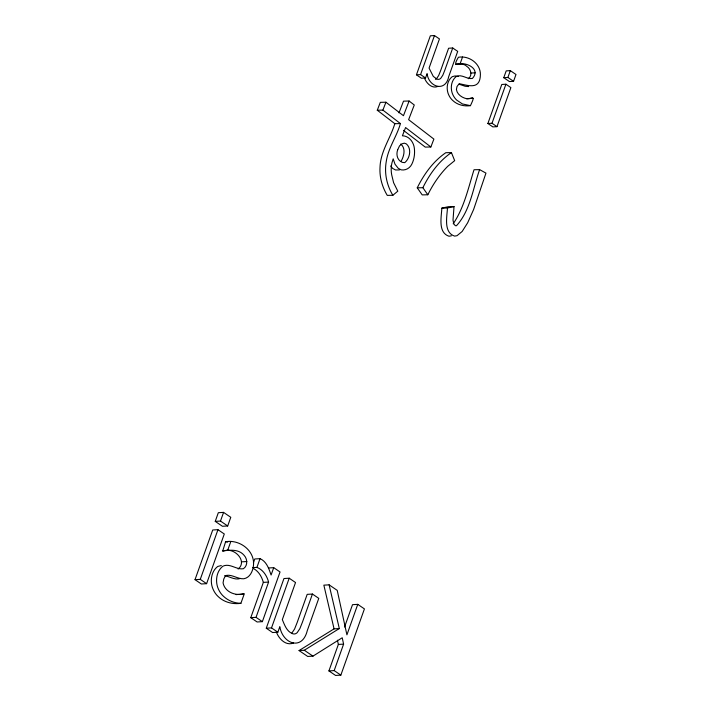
<?xml version="1.0" encoding="UTF-8"?>
<svg xmlns="http://www.w3.org/2000/svg" width="711" height="711" viewBox="0 0 711 711"><rect width="100%" height="100%" fill="white"/><g stroke="black" fill="none" stroke-linecap="round" stroke-linejoin="round"><path stroke-width="1.07" d="M454.027 206.572L447.459 208.012C447.032 216.668 443.388 232.506 454.605 236.105L457.013 235.697L462.141 231.493L467.669 222.774L473.597 209.549L485.96 173.12L479.614 169.627C473.011 188.335 470.229 210.82 456.435 225.751L455.351 225.689L453.76 223.849L453.014 220.055L454.027 206.572L448.419 206.688L441.851 208.127C441.424 216.793 437.78 232.621 448.997 236.23L451.405 235.812M226.116 550.403C235.661 548.776 247.339 561.601 238.132 569.058M243.9 593.721C235.634 596.325 224.685 591.925 223.067 582.842L223.778 579.012L225.014 576.612L226.605 575.359C232.604 574.497 237.803 579.198 243.846 578.754C250.636 577.51 253.383 569.893 253.596 563.734C253.783 549.639 238.914 539.285 225.591 541.755L222.747 550.918C230.062 550.047 238.727 548.91 244.095 555.309C247.588 558.935 247.899 565.858 243.375 568.738C236.363 569.929 229.937 562.916 222.934 566.169C216.775 570.906 215.3 579.874 217.584 587.01A21.348 15.838 86.5 0 0 223.503 596.316C228.231 600.733 234.434 603.177 240.896 603.328L244.237 593.943L236.079 594.609M458.408 76.459L455.022 75.944L452.196 76.699C447.352 80.423 446.188 87.471 447.992 93.079A16.78 12.443 86.5 0 0 452.64 100.393C457.342 104.908 464.079 106.543 470.433 105.655C476.361 93.07 471.633 100.749 464.612 98.127C460.772 96.776 457.022 93.799 456.418 89.55L456.986 86.546L459.208 83.676C469.056 85.72 480.165 89.808 480.405 74.539C480.556 63.457 468.869 55.325 458.408 57.262C450.676 70.238 461.395 60.559 466.674 66.283C470.94 68.709 472.797 75.704 468.256 78.717M456.169 64.47C464.603 60.906 481.72 68.532 472.38 78.468C466.869 79.401 461.821 73.9 456.32 76.45C451.476 80.174 450.312 87.222 452.116 92.83A16.78 12.443 86.5 0 0 456.764 100.144L462.408 103.939L470.433 105.655M215.237 521.376L218.321 512.702L223.574 512.382L230.782 517.297L227.689 525.971L222.436 526.282L215.237 521.376L220.481 521.056L227.689 525.971M195.018 579.669L212.713 529.988L217.957 529.677L224.294 533.988L206.599 583.669L201.346 583.989L195.018 579.669L200.271 579.358L206.599 583.669M220.481 521.056L223.574 512.382M200.271 579.358L217.957 529.677M222.41 550.696L227.662 550.376L230.844 541.435M416.442 74.842L430.342 35.799L434.474 35.55L439.442 38.936L429.062 68.087L433.292 76.406L436.847 79.037A5.688 4.222 86.5 0 0 440.749 78.308L442.802 75.259L444.81 70.22L452.729 47.992L457.697 51.379L448.677 76.717C445.433 92.626 428.671 87.053 427.089 73.642L425.542 77.979L421.419 78.228L416.442 74.842L420.565 74.593L425.542 77.979M420.565 74.593L434.474 35.55M253.392 562.854L254.769 558.979L260.022 558.659C266.589 561.406 268.989 568.862 271.087 575.048L273.717 567.662L280.045 571.973L262.359 621.654L257.106 621.974L250.779 617.663L263.337 582.389C261.799 576.879 258.822 571.404 253.623 568.613M252.716 567.636L256.92 567.378L260.022 558.659M250.779 617.663L256.031 617.344L268.589 582.078C266.963 575.848 263.123 569.76 256.92 567.378M455.902 64.292L460.035 64.043L462.532 57.013M266.27 628.213L283.956 578.532L289.208 578.212L295.536 582.531L282.329 619.628C284.533 624.836 286.56 631.146 292.239 633.554A7.243 5.368 86.5 0 0 297.198 632.63L299.811 628.746L302.371 622.329L312.44 594.04L318.768 598.36L307.285 630.604C302.246 651.116 282.711 643.935 279.814 626.693L277.85 632.212L272.597 632.532L266.27 628.213L271.513 627.902L277.85 632.212M271.513 627.902L289.208 578.212M503.77 77.703L506.196 70.887L510.32 70.638L515.982 74.495L513.555 81.312L509.432 81.561L503.77 77.703L507.894 77.455L513.555 81.312M487.879 123.51L501.779 84.476L505.912 84.218L510.88 87.613L496.98 126.656L492.856 126.905L487.879 123.51L492.003 123.261L496.98 126.656M507.894 77.455L510.32 70.638M492.003 123.261L505.912 84.218M344.551 627.022L352.514 604.679L357.757 604.359L364.423 608.9L340.845 675.13L335.592 675.45L328.926 670.908L338.347 644.442L337.432 640.211M328.926 670.908L334.179 670.589L343.6 644.122L342.222 637.767L312.964 656.137L307.712 656.457L299.064 650.556L334.063 628.871L339.316 628.551L329.104 584.842L323.852 585.153L334.063 628.871M357.757 604.359L346.915 634.834L337.218 590.37L329.104 584.842M430.857 146.981L405.581 127.545L402.417 135.783C409.056 135.89 413.615 142.049 414.344 148.199A21.659 15.473 88.8 0 1 411.856 164.099C409.963 168.16 405.625 170.631 401.155 169.858L398.249 168.311L394.987 164.179L393.192 158.855L391.965 162.81A20.752 14.815 88.8 0 0 391.708 174.879L393.61 182.727L397.796 191.17L392.872 195.276C386.722 185.224 384.189 173.057 386.277 161.424C388.25 147.844 396.738 136.628 400.426 123.581L394.818 123.705L377.283 110.223L380.323 102.34L385.931 102.224L403.457 115.706L409.109 101.024L414.273 104.988L408.621 119.67L433.888 139.107L430.857 146.981L425.249 147.097L403.466 130.353M377.283 110.223L382.891 110.098L385.931 102.224M394.818 123.705C390.366 138.378 380.545 151.399 380.021 167.192C379.39 177.083 382.189 186.94 387.264 195.392L392.872 195.276M398.987 112.889L403.51 101.149L409.109 101.024M401.288 160.926C404.097 155.851 405.937 148.208 400.702 144.004M417.25 187.82C423.996 174.204 433.159 161.388 445.815 152.705L451.423 152.589L454.667 160.65L447.717 166.33A119.377 85.258 88.8 0 0 427.826 194.77L422.218 194.894L417.25 187.82L422.858 187.704L427.826 194.77M422.858 187.704C429.604 174.088 438.758 161.273 451.423 152.589M291.945 632.941L294.558 629.066L297.118 622.649L307.188 594.36L312.44 594.04M453.2 223.787C464.123 207.736 468.3 188.06 474.006 169.751L479.614 169.627M299.064 650.556L304.308 650.245L339.316 628.551M240.407 578.443C235.039 580.443 229.813 576.514 224.578 575.67M437.86 86.431C431.835 89.035 426.2 83.027 424.369 77.757M293.519 642.975C285.849 646.281 278.685 638.629 276.357 631.928M221.281 565.529L217.682 566.489C211.523 571.226 210.047 580.194 212.331 587.322A21.348 15.838 86.5 0 0 218.25 596.636C224.232 602.377 232.808 604.466 240.896 603.328M466.647 98.793L472.788 98.1M222.747 550.918L224.427 550.661M452.729 47.992L448.605 48.241L440.687 70.469L438.678 75.508L436.625 78.557A5.688 4.222 86.5 0 1 435.443 79.365M471.002 73.055L475.126 72.806M469.962 98.465L473.055 98.278M241.616 561.841L246.868 561.53M268.465 567.982L273.717 567.662M263.337 582.389L268.589 582.078M338.347 644.442L343.6 644.122M441.851 208.127L447.459 208.012M399.413 169.929L395.547 169.973L392.641 168.427L390.686 165.956M468.629 86.591L465.118 86.244L459.217 84.262M225.591 541.755L227.671 542.102M256.031 617.344L262.359 621.654M304.308 650.245L312.964 656.137M334.179 670.589L340.845 675.13M382.891 110.098L400.426 123.581M397.689 149.781C395.903 154.5 397.271 160.348 402.284 162.366L404.763 162.65C409.892 158.42 411.936 148.617 406.31 143.889L404.328 143.169L401.999 143.818L399.538 145.862L397.689 149.781"/></g></svg>
